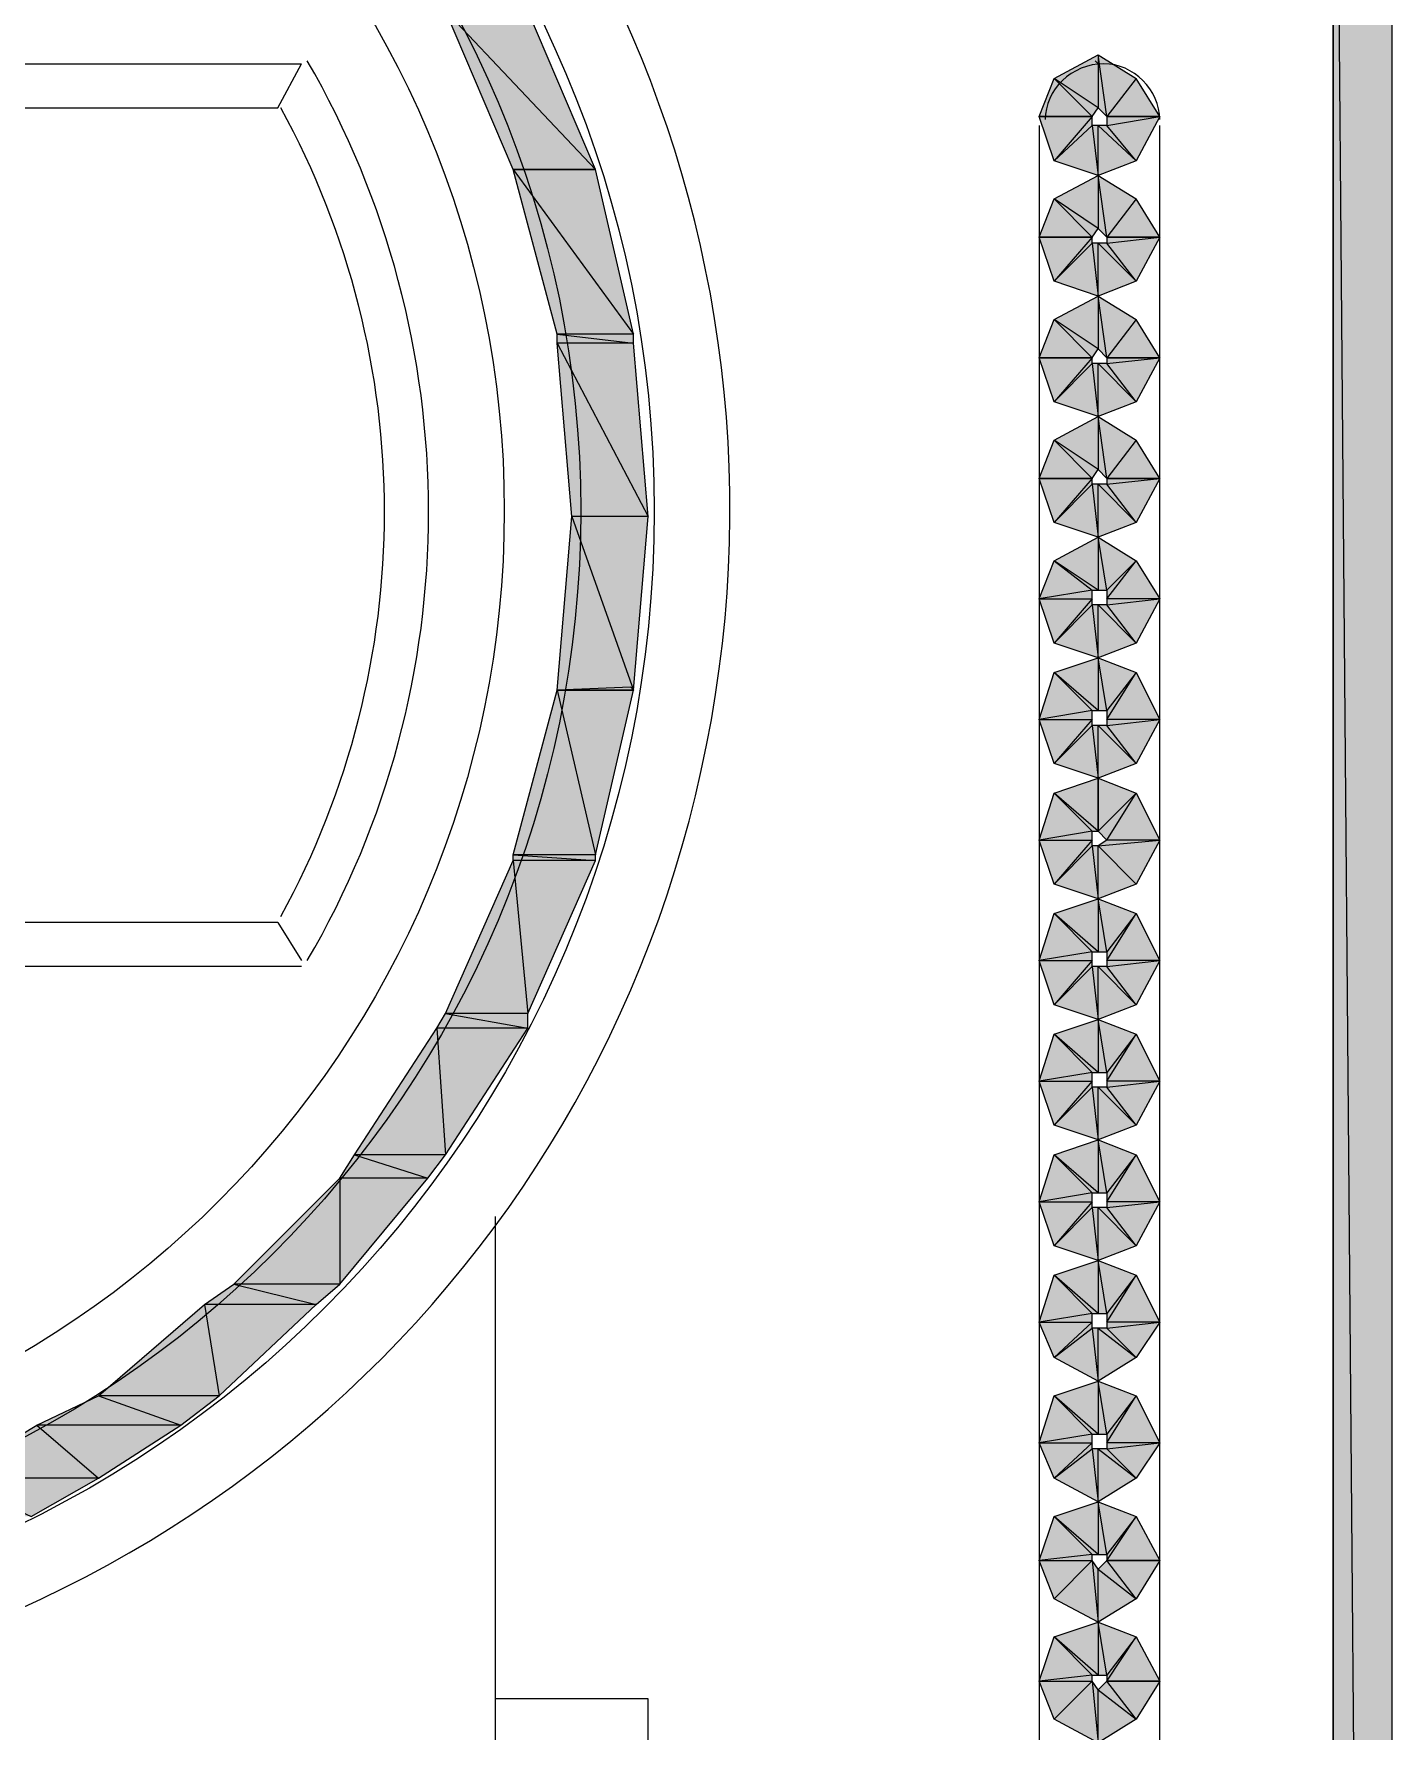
# Model space of a CAD drawing. Header units: millimetres. Extents: x 50 to 186, y -32 to 33.
# Drawn here: x 113.566 to 114.212, y -10.831 to -10.025 of the extents above; entities that cross this region are included whole.
import ezdxf

# ---------------------------------------------------------------- set-up
doc = ezdxf.new("R2010")
doc.units = ezdxf.units.MM
doc.layers.add('Prumada Eletrica', color=40, linetype='Continuous', lineweight=30)

msp = doc.modelspace()

# ---------------------------------------------------------------- hatches: boundary and pattern name
at = {"layer": 'Prumada Eletrica', "true_color": 0x000007}
h = msp.add_hatch(color=7, dxfattribs=at)
h.paths.add_polyline_path([(114.21171, -9.68853), (114.18378, -9.68853), (114.21171, -13.03237)])
h.paths.add_polyline_path([(114.18378, -9.68853), (114.21171, -13.03237), (114.18378, -13.03237)])
h = msp.add_hatch(color=7, dxfattribs=at)
h.paths.add_polyline_path([(113.80107, -10.01398), (113.76196, -10.01398), (113.83319, -10.0894)])
h.paths.add_polyline_path([(113.76196, -10.01398), (113.83319, -10.0894), (113.79408, -10.0894)])
h = msp.add_hatch(color=7, dxfattribs=at)
h.paths.add_polyline_path([(114.10137, -10.06426), (114.0902, -10.0461), (114.07623, -10.06426)])
h.paths.add_polyline_path([(114.0902, -10.0461), (114.07623, -10.06426), (114.07204, -10.03493)])
h.paths.add_polyline_path([(114.07623, -10.06426), (114.07204, -10.03493), (114.07204, -10.06007)])
h.paths.add_polyline_path([(114.07204, -10.03493), (114.07204, -10.06007), (114.05109, -10.0461)])
h.paths.add_polyline_path([(114.07204, -10.06007), (114.05109, -10.0461), (114.06925, -10.06426)])
h.paths.add_polyline_path([(114.05109, -10.0461), (114.06925, -10.06426), (114.0441, -10.06426)])
h = msp.add_hatch(color=7, dxfattribs=at)
h.paths.add_polyline_path([(114.0441, -10.06426), (114.06925, -10.06426), (114.05109, -10.08521)])
h.paths.add_polyline_path([(114.06925, -10.06426), (114.05109, -10.08521), (114.06925, -10.06845)])
h.paths.add_polyline_path([(114.05109, -10.08521), (114.06925, -10.06845), (114.07204, -10.0922)])
h.paths.add_polyline_path([(114.06925, -10.06845), (114.07204, -10.0922), (114.07204, -10.06845)])
h.paths.add_polyline_path([(114.07204, -10.0922), (114.07204, -10.06845), (114.0902, -10.08521)])
h.paths.add_polyline_path([(114.07204, -10.06845), (114.0902, -10.08521), (114.07623, -10.06845)])
h.paths.add_polyline_path([(114.0902, -10.08521), (114.07623, -10.06845), (114.10137, -10.06426)])
h.paths.add_polyline_path([(114.07623, -10.06845), (114.10137, -10.06426), (114.07623, -10.06426)])
h = msp.add_hatch(color=7, dxfattribs=at)
h.paths.add_polyline_path([(113.83319, -10.0894), (113.79408, -10.0894), (113.85135, -10.16762)])
h.paths.add_polyline_path([(113.79408, -10.0894), (113.85135, -10.16762), (113.81504, -10.16762)])
h = msp.add_hatch(color=7, dxfattribs=at)
h.paths.add_polyline_path([(114.10137, -10.12153), (114.0902, -10.10337), (114.07623, -10.12153)])
h.paths.add_polyline_path([(114.0902, -10.10337), (114.07623, -10.12153), (114.07204, -10.0922)])
h.paths.add_polyline_path([(114.07623, -10.12153), (114.07204, -10.0922), (114.07204, -10.11734)])
h.paths.add_polyline_path([(114.07204, -10.0922), (114.07204, -10.11734), (114.05109, -10.10337)])
h.paths.add_polyline_path([(114.07204, -10.11734), (114.05109, -10.10337), (114.06925, -10.12153)])
h.paths.add_polyline_path([(114.05109, -10.10337), (114.06925, -10.12153), (114.0441, -10.12153)])
h = msp.add_hatch(color=7, dxfattribs=at)
h.paths.add_polyline_path([(114.0441, -10.12153), (114.06925, -10.12153), (114.05109, -10.14248)])
h.paths.add_polyline_path([(114.06925, -10.12153), (114.05109, -10.14248), (114.06925, -10.12432)])
h.paths.add_polyline_path([(114.05109, -10.14248), (114.06925, -10.12432), (114.07204, -10.14946)])
h.paths.add_polyline_path([(114.06925, -10.12432), (114.07204, -10.14946), (114.07204, -10.12432)])
h.paths.add_polyline_path([(114.07204, -10.14946), (114.07204, -10.12432), (114.0902, -10.14248)])
h.paths.add_polyline_path([(114.07204, -10.12432), (114.0902, -10.14248), (114.07623, -10.12432)])
h.paths.add_polyline_path([(114.0902, -10.14248), (114.07623, -10.12432), (114.10137, -10.12153)])
h.paths.add_polyline_path([(114.07623, -10.12432), (114.10137, -10.12153), (114.07623, -10.12153)])
h = msp.add_hatch(color=7, dxfattribs=at)
h.paths.add_polyline_path([(114.10137, -10.1788), (114.0902, -10.16064), (114.07623, -10.1788)])
h.paths.add_polyline_path([(114.0902, -10.16064), (114.07623, -10.1788), (114.07204, -10.14946)])
h.paths.add_polyline_path([(114.07623, -10.1788), (114.07204, -10.14946), (114.07204, -10.17461)])
h.paths.add_polyline_path([(114.07204, -10.14946), (114.07204, -10.17461), (114.05109, -10.16064)])
h.paths.add_polyline_path([(114.07204, -10.17461), (114.05109, -10.16064), (114.06925, -10.1788)])
h.paths.add_polyline_path([(114.05109, -10.16064), (114.06925, -10.1788), (114.0441, -10.1788)])
h = msp.add_hatch(color=7, dxfattribs=at)
h.paths.add_polyline_path([(113.85135, -10.16762), (113.81504, -10.16762), (113.85135, -10.17181)])
h.paths.add_polyline_path([(113.81504, -10.16762), (113.85135, -10.17181), (113.81504, -10.17181)])
h = msp.add_hatch(color=7, dxfattribs=at)
h.paths.add_polyline_path([(113.85135, -10.17181), (113.81504, -10.17181), (113.85833, -10.25422)])
h.paths.add_polyline_path([(113.81504, -10.17181), (113.85833, -10.25422), (113.82202, -10.25422)])
h = msp.add_hatch(color=7, dxfattribs=at)
h.paths.add_polyline_path([(114.0441, -10.1788), (114.06925, -10.1788), (114.05109, -10.19975)])
h.paths.add_polyline_path([(114.06925, -10.1788), (114.05109, -10.19975), (114.06925, -10.18159)])
h.paths.add_polyline_path([(114.05109, -10.19975), (114.06925, -10.18159), (114.07204, -10.20673)])
h.paths.add_polyline_path([(114.06925, -10.18159), (114.07204, -10.20673), (114.07204, -10.18159)])
h.paths.add_polyline_path([(114.07204, -10.20673), (114.07204, -10.18159), (114.0902, -10.19975)])
h.paths.add_polyline_path([(114.07204, -10.18159), (114.0902, -10.19975), (114.07623, -10.18159)])
h.paths.add_polyline_path([(114.0902, -10.19975), (114.07623, -10.18159), (114.10137, -10.1788)])
h.paths.add_polyline_path([(114.07623, -10.18159), (114.10137, -10.1788), (114.07623, -10.1788)])
h = msp.add_hatch(color=7, dxfattribs=at)
h.paths.add_polyline_path([(114.10137, -10.23606), (114.0902, -10.2179), (114.07623, -10.23606)])
h.paths.add_polyline_path([(114.0902, -10.2179), (114.07623, -10.23606), (114.07204, -10.20673)])
h.paths.add_polyline_path([(114.07623, -10.23606), (114.07204, -10.20673), (114.07204, -10.23187)])
h.paths.add_polyline_path([(114.07204, -10.20673), (114.07204, -10.23187), (114.05109, -10.2179)])
h.paths.add_polyline_path([(114.07204, -10.23187), (114.05109, -10.2179), (114.06925, -10.23606)])
h.paths.add_polyline_path([(114.05109, -10.2179), (114.06925, -10.23606), (114.0441, -10.23606)])
h = msp.add_hatch(color=7, dxfattribs=at)
h.paths.add_polyline_path([(114.0441, -10.23606), (114.06925, -10.23606), (114.05109, -10.25701)])
h.paths.add_polyline_path([(114.06925, -10.23606), (114.05109, -10.25701), (114.06925, -10.23886)])
h.paths.add_polyline_path([(114.05109, -10.25701), (114.06925, -10.23886), (114.07204, -10.264)])
h.paths.add_polyline_path([(114.06925, -10.23886), (114.07204, -10.264), (114.07204, -10.23886)])
h.paths.add_polyline_path([(114.07204, -10.264), (114.07204, -10.23886), (114.0902, -10.25701)])
h.paths.add_polyline_path([(114.07204, -10.23886), (114.0902, -10.25701), (114.07623, -10.23886)])
h.paths.add_polyline_path([(114.0902, -10.25701), (114.07623, -10.23886), (114.10137, -10.23606)])
h.paths.add_polyline_path([(114.07623, -10.23886), (114.10137, -10.23606), (114.07623, -10.23606)])
h = msp.add_hatch(color=7, dxfattribs=at)
h.paths.add_polyline_path([(113.85833, -10.25422), (113.82202, -10.25422), (113.85135, -10.33663)])
h.paths.add_polyline_path([(113.82202, -10.25422), (113.85135, -10.33663), (113.81504, -10.33663)])
h = msp.add_hatch(color=7, dxfattribs=at)
h.paths.add_polyline_path([(114.0902, -10.31428), (114.07623, -10.29612), (114.10137, -10.29333)])
h.paths.add_polyline_path([(114.07623, -10.29612), (114.10137, -10.29333), (114.07623, -10.29333)])
h.paths.add_polyline_path([(114.10137, -10.29333), (114.07623, -10.29333), (114.0902, -10.27517)])
h.paths.add_polyline_path([(114.07623, -10.29333), (114.0902, -10.27517), (114.07623, -10.28914)])
h.paths.add_polyline_path([(114.0902, -10.27517), (114.07623, -10.28914), (114.07204, -10.264)])
h.paths.add_polyline_path([(114.07623, -10.28914), (114.07204, -10.264), (114.07204, -10.28914)])
h.paths.add_polyline_path([(114.07204, -10.264), (114.07204, -10.28914), (114.05109, -10.27517)])
h.paths.add_polyline_path([(114.07204, -10.28914), (114.05109, -10.27517), (114.06925, -10.28914)])
h.paths.add_polyline_path([(114.05109, -10.27517), (114.06925, -10.28914), (114.0441, -10.29333)])
h.paths.add_polyline_path([(114.06925, -10.28914), (114.0441, -10.29333), (114.06925, -10.29333)])
h.paths.add_polyline_path([(114.0441, -10.29333), (114.06925, -10.29333), (114.05109, -10.31428)])
h.paths.add_polyline_path([(114.06925, -10.29333), (114.05109, -10.31428), (114.06925, -10.29612)])
h.paths.add_polyline_path([(114.05109, -10.31428), (114.06925, -10.29612), (114.07204, -10.32126)])
h.paths.add_polyline_path([(114.06925, -10.29612), (114.07204, -10.32126), (114.07204, -10.29612)])
h.paths.add_polyline_path([(114.07204, -10.32126), (114.07204, -10.29612), (114.0902, -10.31428)])
h.paths.add_polyline_path([(114.07204, -10.29612), (114.0902, -10.31428), (114.07623, -10.29612)])
h = msp.add_hatch(color=7, dxfattribs=at)
h.paths.add_polyline_path([(114.0902, -10.37155), (114.07623, -10.35339), (114.10137, -10.3506)])
h.paths.add_polyline_path([(114.07623, -10.35339), (114.10137, -10.3506), (114.07623, -10.3506)])
h.paths.add_polyline_path([(114.10137, -10.3506), (114.07623, -10.3506), (114.0902, -10.32825)])
h.paths.add_polyline_path([(114.07623, -10.3506), (114.0902, -10.32825), (114.07623, -10.34641)])
h.paths.add_polyline_path([(114.0902, -10.32825), (114.07623, -10.34641), (114.07204, -10.32126)])
h.paths.add_polyline_path([(114.07623, -10.34641), (114.07204, -10.32126), (114.07204, -10.34641)])
h.paths.add_polyline_path([(114.07204, -10.32126), (114.07204, -10.34641), (114.05109, -10.32825)])
h.paths.add_polyline_path([(114.07204, -10.34641), (114.05109, -10.32825), (114.06925, -10.34641)])
h.paths.add_polyline_path([(114.05109, -10.32825), (114.06925, -10.34641), (114.0441, -10.3506)])
h.paths.add_polyline_path([(114.06925, -10.34641), (114.0441, -10.3506), (114.06925, -10.3506)])
h.paths.add_polyline_path([(114.0441, -10.3506), (114.06925, -10.3506), (114.05109, -10.37155)])
h.paths.add_polyline_path([(114.06925, -10.3506), (114.05109, -10.37155), (114.06925, -10.35339)])
h.paths.add_polyline_path([(114.05109, -10.37155), (114.06925, -10.35339), (114.07204, -10.37853)])
h.paths.add_polyline_path([(114.06925, -10.35339), (114.07204, -10.37853), (114.07204, -10.35339)])
h.paths.add_polyline_path([(114.07204, -10.37853), (114.07204, -10.35339), (114.0902, -10.37155)])
h.paths.add_polyline_path([(114.07204, -10.35339), (114.0902, -10.37155), (114.07623, -10.35339)])
h = msp.add_hatch(color=7, dxfattribs=at)
h.paths.add_polyline_path([(113.85135, -10.33663), (113.81504, -10.33663), (113.83319, -10.41485)])
h.paths.add_polyline_path([(113.81504, -10.33663), (113.83319, -10.41485), (113.79408, -10.41485)])
h = msp.add_hatch(color=7, dxfattribs=at)
h.paths.add_polyline_path([(113.81504, -10.33663), (113.85135, -10.33663), (113.84995, -10.33523)])
h.paths.add_polyline_path([(113.85135, -10.33663), (113.84995, -10.33523), (113.81504, -10.33663)])
h = msp.add_hatch(color=7, dxfattribs=at)
h.paths.add_polyline_path([(114.07204, -10.37853), (114.07204, -10.40367), (114.05109, -10.38552)])
h.paths.add_polyline_path([(114.07204, -10.40367), (114.05109, -10.38552), (114.06925, -10.40367)])
h.paths.add_polyline_path([(114.05109, -10.38552), (114.06925, -10.40367), (114.0441, -10.40786)])
h.paths.add_polyline_path([(114.06925, -10.40367), (114.0441, -10.40786), (114.06925, -10.40786)])
h.paths.add_polyline_path([(114.0441, -10.40786), (114.06925, -10.40786), (114.05109, -10.42882)])
h.paths.add_polyline_path([(114.06925, -10.40786), (114.05109, -10.42882), (114.06925, -10.41066)])
h.paths.add_polyline_path([(114.05109, -10.42882), (114.06925, -10.41066), (114.07204, -10.4358)])
h.paths.add_polyline_path([(114.06925, -10.41066), (114.07204, -10.4358), (114.07204, -10.41066)])
h.paths.add_polyline_path([(114.07204, -10.4358), (114.07204, -10.41066), (114.0902, -10.42882)])
h = msp.add_hatch(color=7, dxfattribs=at)
h.paths.add_polyline_path([(114.10137, -10.40786), (114.07623, -10.40786), (114.0902, -10.38552)])
h.paths.add_polyline_path([(114.07623, -10.40786), (114.0902, -10.38552), (114.07204, -10.40367)])
h.paths.add_polyline_path([(114.0902, -10.38552), (114.07204, -10.40367), (114.07204, -10.37853)])
h = msp.add_hatch(color=7, dxfattribs=at)
h.paths.add_polyline_path([(113.83319, -10.41485), (113.79408, -10.41485), (113.83319, -10.41764)])
h.paths.add_polyline_path([(113.79408, -10.41485), (113.83319, -10.41764), (113.79408, -10.41764)])
h = msp.add_hatch(color=7, dxfattribs=at)
h.paths.add_polyline_path([(114.0902, -10.42882), (114.07204, -10.41066), (114.10137, -10.40786)])
h.paths.add_polyline_path([(114.07204, -10.41066), (114.10137, -10.40786), (114.07623, -10.40786)])
h = msp.add_hatch(color=7, dxfattribs=at)
h.paths.add_polyline_path([(113.83319, -10.41764), (113.79408, -10.41764), (113.80107, -10.49027)])
h.paths.add_polyline_path([(113.79408, -10.41764), (113.80107, -10.49027), (113.76196, -10.49027)])
h = msp.add_hatch(color=7, dxfattribs=at)
h.paths.add_polyline_path([(114.0902, -10.48608), (114.07623, -10.46792), (114.10137, -10.46513)])
h.paths.add_polyline_path([(114.07623, -10.46792), (114.10137, -10.46513), (114.07623, -10.46513)])
h.paths.add_polyline_path([(114.10137, -10.46513), (114.07623, -10.46513), (114.0902, -10.44278)])
h.paths.add_polyline_path([(114.07623, -10.46513), (114.0902, -10.44278), (114.07623, -10.46094)])
h.paths.add_polyline_path([(114.0902, -10.44278), (114.07623, -10.46094), (114.07204, -10.4358)])
h.paths.add_polyline_path([(114.07623, -10.46094), (114.07204, -10.4358), (114.07204, -10.46094)])
h.paths.add_polyline_path([(114.07204, -10.4358), (114.07204, -10.46094), (114.05109, -10.44278)])
h.paths.add_polyline_path([(114.07204, -10.46094), (114.05109, -10.44278), (114.06925, -10.46094)])
h.paths.add_polyline_path([(114.05109, -10.44278), (114.06925, -10.46094), (114.0441, -10.46513)])
h.paths.add_polyline_path([(114.06925, -10.46094), (114.0441, -10.46513), (114.06925, -10.46513)])
h.paths.add_polyline_path([(114.0441, -10.46513), (114.06925, -10.46513), (114.05109, -10.48608)])
h.paths.add_polyline_path([(114.06925, -10.46513), (114.05109, -10.48608), (114.06925, -10.46792)])
h.paths.add_polyline_path([(114.05109, -10.48608), (114.06925, -10.46792), (114.07204, -10.49307)])
h.paths.add_polyline_path([(114.06925, -10.46792), (114.07204, -10.49307), (114.07204, -10.46792)])
h.paths.add_polyline_path([(114.07204, -10.49307), (114.07204, -10.46792), (114.0902, -10.48608)])
h.paths.add_polyline_path([(114.07204, -10.46792), (114.0902, -10.48608), (114.07623, -10.46792)])
h = msp.add_hatch(color=7, dxfattribs=at)
h.paths.add_polyline_path([(113.80107, -10.49027), (113.76196, -10.49027), (113.80107, -10.49726)])
h.paths.add_polyline_path([(113.76196, -10.49027), (113.80107, -10.49726), (113.75777, -10.49726)])
h = msp.add_hatch(color=7, dxfattribs=at)
h.paths.add_polyline_path([(114.0902, -10.54335), (114.07623, -10.52519), (114.10137, -10.5224)])
h.paths.add_polyline_path([(114.07623, -10.52519), (114.10137, -10.5224), (114.07623, -10.5224)])
h.paths.add_polyline_path([(114.10137, -10.5224), (114.07623, -10.5224), (114.0902, -10.50005)])
h.paths.add_polyline_path([(114.07623, -10.5224), (114.0902, -10.50005), (114.07623, -10.51821)])
h.paths.add_polyline_path([(114.0902, -10.50005), (114.07623, -10.51821), (114.07204, -10.49307)])
h.paths.add_polyline_path([(114.07623, -10.51821), (114.07204, -10.49307), (114.07204, -10.51821)])
h.paths.add_polyline_path([(114.07204, -10.49307), (114.07204, -10.51821), (114.05109, -10.50005)])
h.paths.add_polyline_path([(114.07204, -10.51821), (114.05109, -10.50005), (114.06925, -10.51821)])
h.paths.add_polyline_path([(114.05109, -10.50005), (114.06925, -10.51821), (114.0441, -10.5224)])
h.paths.add_polyline_path([(114.06925, -10.51821), (114.0441, -10.5224), (114.06925, -10.5224)])
h.paths.add_polyline_path([(114.0441, -10.5224), (114.06925, -10.5224), (114.05109, -10.54335)])
h.paths.add_polyline_path([(114.06925, -10.5224), (114.05109, -10.54335), (114.06925, -10.52519)])
h.paths.add_polyline_path([(114.05109, -10.54335), (114.06925, -10.52519), (114.07204, -10.55033)])
h.paths.add_polyline_path([(114.06925, -10.52519), (114.07204, -10.55033), (114.07204, -10.52519)])
h.paths.add_polyline_path([(114.07204, -10.55033), (114.07204, -10.52519), (114.0902, -10.54335)])
h.paths.add_polyline_path([(114.07204, -10.52519), (114.0902, -10.54335), (114.07623, -10.52519)])
h = msp.add_hatch(color=7, dxfattribs=at)
h.paths.add_polyline_path([(113.80107, -10.49726), (113.75777, -10.49726), (113.76196, -10.55732)])
h.paths.add_polyline_path([(113.75777, -10.49726), (113.76196, -10.55732), (113.71866, -10.55732)])
h = msp.add_hatch(color=7, dxfattribs=at)
h.paths.add_polyline_path([(114.0902, -10.60062), (114.07623, -10.58246), (114.10137, -10.57967)])
h.paths.add_polyline_path([(114.07623, -10.58246), (114.10137, -10.57967), (114.07623, -10.57967)])
h.paths.add_polyline_path([(114.10137, -10.57967), (114.07623, -10.57967), (114.0902, -10.55732)])
h.paths.add_polyline_path([(114.07623, -10.57967), (114.0902, -10.55732), (114.07623, -10.57547)])
h.paths.add_polyline_path([(114.0902, -10.55732), (114.07623, -10.57547), (114.07204, -10.55033)])
h.paths.add_polyline_path([(114.07623, -10.57547), (114.07204, -10.55033), (114.07204, -10.57547)])
h.paths.add_polyline_path([(114.07204, -10.55033), (114.07204, -10.57547), (114.05109, -10.55732)])
h.paths.add_polyline_path([(114.07204, -10.57547), (114.05109, -10.55732), (114.06925, -10.57547)])
h.paths.add_polyline_path([(114.05109, -10.55732), (114.06925, -10.57547), (114.0441, -10.57967)])
h.paths.add_polyline_path([(114.06925, -10.57547), (114.0441, -10.57967), (114.06925, -10.57967)])
h.paths.add_polyline_path([(114.0441, -10.57967), (114.06925, -10.57967), (114.05109, -10.60062)])
h.paths.add_polyline_path([(114.06925, -10.57967), (114.05109, -10.60062), (114.06925, -10.58246)])
h.paths.add_polyline_path([(114.05109, -10.60062), (114.06925, -10.58246), (114.07204, -10.6076)])
h.paths.add_polyline_path([(114.06925, -10.58246), (114.07204, -10.6076), (114.07204, -10.58246)])
h.paths.add_polyline_path([(114.07204, -10.6076), (114.07204, -10.58246), (114.0902, -10.60062)])
h.paths.add_polyline_path([(114.07204, -10.58246), (114.0902, -10.60062), (114.07623, -10.58246)])
h = msp.add_hatch(color=7, dxfattribs=at)
h.paths.add_polyline_path([(113.76196, -10.55732), (113.71866, -10.55732), (113.75358, -10.56849)])
h.paths.add_polyline_path([(113.71866, -10.55732), (113.75358, -10.56849), (113.71168, -10.56849)])
h = msp.add_hatch(color=7, dxfattribs=at)
h.paths.add_polyline_path([(113.75358, -10.56849), (113.71168, -10.56849), (113.71168, -10.61877)])
h.paths.add_polyline_path([(113.71168, -10.56849), (113.71168, -10.61877), (113.66139, -10.61877)])
h = msp.add_hatch(color=7, dxfattribs=at)
h.paths.add_polyline_path([(114.0902, -10.65369), (114.07623, -10.63973), (114.10137, -10.63693)])
h.paths.add_polyline_path([(114.07623, -10.63973), (114.10137, -10.63693), (114.07623, -10.63693)])
h.paths.add_polyline_path([(114.10137, -10.63693), (114.07623, -10.63693), (114.0902, -10.61458)])
h.paths.add_polyline_path([(114.07623, -10.63693), (114.0902, -10.61458), (114.07623, -10.63274)])
h.paths.add_polyline_path([(114.0902, -10.61458), (114.07623, -10.63274), (114.07204, -10.6076)])
h.paths.add_polyline_path([(114.07623, -10.63274), (114.07204, -10.6076), (114.07204, -10.63274)])
h.paths.add_polyline_path([(114.07204, -10.6076), (114.07204, -10.63274), (114.05109, -10.61458)])
h.paths.add_polyline_path([(114.07204, -10.63274), (114.05109, -10.61458), (114.06925, -10.63274)])
h.paths.add_polyline_path([(114.05109, -10.61458), (114.06925, -10.63274), (114.0441, -10.63693)])
h.paths.add_polyline_path([(114.06925, -10.63274), (114.0441, -10.63693), (114.06925, -10.63693)])
h.paths.add_polyline_path([(114.0441, -10.63693), (114.06925, -10.63693), (114.05109, -10.65369)])
h.paths.add_polyline_path([(114.06925, -10.63693), (114.05109, -10.65369), (114.06925, -10.63973)])
h.paths.add_polyline_path([(114.05109, -10.65369), (114.06925, -10.63973), (114.07204, -10.66487)])
h.paths.add_polyline_path([(114.06925, -10.63973), (114.07204, -10.66487), (114.07204, -10.63973)])
h.paths.add_polyline_path([(114.07204, -10.66487), (114.07204, -10.63973), (114.0902, -10.65369)])
h.paths.add_polyline_path([(114.07204, -10.63973), (114.0902, -10.65369), (114.07623, -10.63973)])
h = msp.add_hatch(color=7, dxfattribs=at)
h.paths.add_polyline_path([(113.71168, -10.61877), (113.66139, -10.61877), (113.7005, -10.62855)])
h.paths.add_polyline_path([(113.66139, -10.61877), (113.7005, -10.62855), (113.64742, -10.62855)])
h = msp.add_hatch(color=7, dxfattribs=at)
h.paths.add_polyline_path([(113.7005, -10.62855), (113.64742, -10.62855), (113.65441, -10.67185)])
h.paths.add_polyline_path([(113.64742, -10.62855), (113.65441, -10.67185), (113.59714, -10.67185)])
h = msp.add_hatch(color=7, dxfattribs=at)
h.paths.add_polyline_path([(113.65441, -10.67185), (113.59714, -10.67185), (113.63625, -10.68582)])
h.paths.add_polyline_path([(113.59714, -10.67185), (113.63625, -10.68582), (113.56781, -10.68582)])
h = msp.add_hatch(color=7, dxfattribs=at)
h.paths.add_polyline_path([(114.0902, -10.71096), (114.07623, -10.69699), (114.10137, -10.6942)])
h.paths.add_polyline_path([(114.07623, -10.69699), (114.10137, -10.6942), (114.07623, -10.6942)])
h.paths.add_polyline_path([(114.10137, -10.6942), (114.07623, -10.6942), (114.0902, -10.67185)])
h.paths.add_polyline_path([(114.07623, -10.6942), (114.0902, -10.67185), (114.07623, -10.69001)])
h.paths.add_polyline_path([(114.0902, -10.67185), (114.07623, -10.69001), (114.07204, -10.66487)])
h.paths.add_polyline_path([(114.07623, -10.69001), (114.07204, -10.66487), (114.07204, -10.69001)])
h.paths.add_polyline_path([(114.07204, -10.66487), (114.07204, -10.69001), (114.05109, -10.67185)])
h.paths.add_polyline_path([(114.07204, -10.69001), (114.05109, -10.67185), (114.06925, -10.69001)])
h.paths.add_polyline_path([(114.05109, -10.67185), (114.06925, -10.69001), (114.0441, -10.6942)])
h.paths.add_polyline_path([(114.06925, -10.69001), (114.0441, -10.6942), (114.06925, -10.6942)])
h.paths.add_polyline_path([(114.0441, -10.6942), (114.06925, -10.6942), (114.05109, -10.71096)])
h.paths.add_polyline_path([(114.06925, -10.6942), (114.05109, -10.71096), (114.06925, -10.69699)])
h.paths.add_polyline_path([(114.05109, -10.71096), (114.06925, -10.69699), (114.07204, -10.72213)])
h.paths.add_polyline_path([(114.06925, -10.69699), (114.07204, -10.72213), (114.07204, -10.69699)])
h.paths.add_polyline_path([(114.07204, -10.72213), (114.07204, -10.69699), (114.0902, -10.71096)])
h.paths.add_polyline_path([(114.07204, -10.69699), (114.0902, -10.71096), (114.07623, -10.69699)])
h = msp.add_hatch(color=7, dxfattribs=at)
h.paths.add_polyline_path([(113.63625, -10.68582), (113.56781, -10.68582), (113.59714, -10.71096)])
h.paths.add_polyline_path([(113.56781, -10.68582), (113.59714, -10.71096), (113.52591, -10.71096)])
h = msp.add_hatch(color=7, dxfattribs=at)
h.paths.add_polyline_path([(113.59714, -10.71096), (113.52591, -10.71096), (113.56502, -10.72912)])
h.paths.add_polyline_path([(113.52591, -10.71096), (113.56502, -10.72912), (113.46864, -10.72912)])
h = msp.add_hatch(color=7, dxfattribs=at)
h.paths.add_polyline_path([(114.10137, -10.75007), (114.07623, -10.75007), (114.0902, -10.72912)])
h.paths.add_polyline_path([(114.07623, -10.75007), (114.0902, -10.72912), (114.07623, -10.74728)])
h.paths.add_polyline_path([(114.0902, -10.72912), (114.07623, -10.74728), (114.07204, -10.72213)])
h.paths.add_polyline_path([(114.07623, -10.74728), (114.07204, -10.72213), (114.07204, -10.74728)])
h.paths.add_polyline_path([(114.07204, -10.72213), (114.07204, -10.74728), (114.05109, -10.72912)])
h.paths.add_polyline_path([(114.07204, -10.74728), (114.05109, -10.72912), (114.06925, -10.74728)])
h.paths.add_polyline_path([(114.05109, -10.72912), (114.06925, -10.74728), (114.0441, -10.75007)])
h.paths.add_polyline_path([(114.06925, -10.74728), (114.0441, -10.75007), (114.06925, -10.75007)])
h.paths.add_polyline_path([(114.0441, -10.75007), (114.06925, -10.75007), (114.05109, -10.76823)])
h = msp.add_hatch(color=7, dxfattribs=at)
h.paths.add_polyline_path([(114.05109, -10.76823), (114.06925, -10.75007), (114.07204, -10.7794)])
h.paths.add_polyline_path([(114.06925, -10.75007), (114.07204, -10.7794), (114.07204, -10.75426)])
h.paths.add_polyline_path([(114.07204, -10.7794), (114.07204, -10.75426), (114.0902, -10.76823)])
h.paths.add_polyline_path([(114.07204, -10.75426), (114.0902, -10.76823), (114.07623, -10.75007)])
h.paths.add_polyline_path([(114.0902, -10.76823), (114.07623, -10.75007), (114.10137, -10.75007)])
h = msp.add_hatch(color=7, dxfattribs=at)
h.paths.add_polyline_path([(114.10137, -10.80734), (114.07623, -10.80734), (114.0902, -10.78639)])
h.paths.add_polyline_path([(114.07623, -10.80734), (114.0902, -10.78639), (114.07623, -10.80454)])
h.paths.add_polyline_path([(114.0902, -10.78639), (114.07623, -10.80454), (114.07204, -10.7794)])
h.paths.add_polyline_path([(114.07623, -10.80454), (114.07204, -10.7794), (114.07204, -10.80454)])
h.paths.add_polyline_path([(114.07204, -10.7794), (114.07204, -10.80454), (114.05109, -10.78639)])
h.paths.add_polyline_path([(114.07204, -10.80454), (114.05109, -10.78639), (114.06925, -10.80454)])
h.paths.add_polyline_path([(114.05109, -10.78639), (114.06925, -10.80454), (114.0441, -10.80734)])
h.paths.add_polyline_path([(114.06925, -10.80454), (114.0441, -10.80734), (114.06925, -10.80734)])
h.paths.add_polyline_path([(114.0441, -10.80734), (114.06925, -10.80734), (114.05109, -10.82549)])
h = msp.add_hatch(color=7, dxfattribs=at)
h.paths.add_polyline_path([(114.05109, -10.82549), (114.06925, -10.80734), (114.07204, -10.83667)])
h.paths.add_polyline_path([(114.06925, -10.80734), (114.07204, -10.83667), (114.07204, -10.81153)])
h.paths.add_polyline_path([(114.07204, -10.83667), (114.07204, -10.81153), (114.0902, -10.82549)])
h.paths.add_polyline_path([(114.07204, -10.81153), (114.0902, -10.82549), (114.07623, -10.80734)])
h.paths.add_polyline_path([(114.0902, -10.82549), (114.07623, -10.80734), (114.10137, -10.80734)])

# ---------------------------------------------------------------- linework, layer by layer
at = {"layer": 'Prumada Eletrica', "color": 7, "linetype": 'Continuous', "lineweight": 20, "true_color": 0x000007}
for points in [[(112.46297, -9.46645), (114.18378, -9.46645), (114.18378, -13.03237), (112.45599, -13.03237), (112.45459, -13.03098), (112.39174, -13.03237)], [(114.18378, -13.03237), (114.21171, -13.03237), (114.21171, -9.68853)], [(112.95324, -10.03912), (113.69352, -10.03912), (113.69352, -10.03912)], [(113.68234, -10.06007), (113.69352, -10.03912), (113.69352, -10.03912)], [(114.07204, -10.03912), (114.07064, -10.03772), (114.07064, -10.03772)], [(112.96441, -10.06007), (113.68234, -10.06007), (113.68234, -10.06007)], [(114.0441, -10.06845), (114.0441, -10.97634), (114.0441, -10.97634)], [(114.10137, -10.97634), (114.10137, -10.06845), (114.10137, -10.06845)], [(113.68234, -10.44697), (112.96441, -10.44697), (112.96441, -10.44697)], [(113.68234, -10.44697), (113.69352, -10.46513), (113.69352, -10.46513)], [(113.69352, -10.46792), (112.95324, -10.46792), (112.95324, -10.46792)], [(113.7857, -10.92885), (113.7857, -10.58665), (113.7857, -10.58665)], [(113.85833, -10.92885), (113.85833, -10.81572), (113.7857, -10.81572)]]:
    msp.add_lwpolyline(points, dxfattribs=at)
at = {"layer": 'Prumada Eletrica', "color": 7, "linetype": 'Continuous', "lineweight": -2, "true_color": 0x000007}
for points in [[(114.21171, -9.68853), (114.18378, -9.68853), (114.21171, -13.03237)], [(114.18378, -9.68853), (114.21171, -13.03237), (114.18378, -13.03237)], [(113.80107, -10.01398), (113.76196, -10.01398), (113.83319, -10.0894)], [(113.76196, -10.01398), (113.83319, -10.0894), (113.79408, -10.0894)], [(114.07204, -10.03493), (114.07204, -10.06007), (114.05109, -10.0461)], [(114.0902, -10.0461), (114.07623, -10.06426), (114.07204, -10.03493)], [(114.07623, -10.06426), (114.07204, -10.03493), (114.07204, -10.06007)], [(114.05109, -10.0461), (114.06925, -10.06426), (114.0441, -10.06426)], [(114.07204, -10.06007), (114.05109, -10.0461), (114.06925, -10.06426)], [(114.10137, -10.06426), (114.0902, -10.0461), (114.07623, -10.06426)], [(114.0441, -10.06426), (114.06925, -10.06426), (114.05109, -10.08521)], [(114.06925, -10.06426), (114.05109, -10.08521), (114.06925, -10.06845)], [(114.0902, -10.08521), (114.07623, -10.06845), (114.10137, -10.06426)], [(114.07623, -10.06845), (114.10137, -10.06426), (114.07623, -10.06426)], [(114.05109, -10.08521), (114.06925, -10.06845), (114.07204, -10.0922)], [(114.06925, -10.06845), (114.07204, -10.0922), (114.07204, -10.06845)], [(114.07204, -10.0922), (114.07204, -10.06845), (114.0902, -10.08521)], [(114.07204, -10.06845), (114.0902, -10.08521), (114.07623, -10.06845)], [(113.79408, -10.0894), (113.83319, -10.0894), (113.83319, -10.0894)], [(113.83319, -10.0894), (113.83319, -10.0894), (113.79408, -10.0894)], [(113.83319, -10.0894), (113.79408, -10.0894), (113.85135, -10.16762)], [(113.79408, -10.0894), (113.85135, -10.16762), (113.81504, -10.16762)], [(114.07204, -10.0922), (114.07204, -10.11734), (114.05109, -10.10337)], [(114.0902, -10.10337), (114.07623, -10.12153), (114.07204, -10.0922)], [(114.07623, -10.12153), (114.07204, -10.0922), (114.07204, -10.11734)], [(114.05109, -10.10337), (114.06925, -10.12153), (114.0441, -10.12153)], [(114.07204, -10.11734), (114.05109, -10.10337), (114.06925, -10.12153)], [(114.10137, -10.12153), (114.0902, -10.10337), (114.07623, -10.12153)], [(114.0441, -10.12153), (114.06925, -10.12153), (114.05109, -10.14248)], [(114.06925, -10.12153), (114.05109, -10.14248), (114.06925, -10.12432)], [(114.05109, -10.14248), (114.06925, -10.12432), (114.07204, -10.14946)], [(114.06925, -10.12432), (114.07204, -10.14946), (114.07204, -10.12432)], [(114.07204, -10.14946), (114.07204, -10.12432), (114.0902, -10.14248)], [(114.07204, -10.12432), (114.0902, -10.14248), (114.07623, -10.12432)], [(114.0902, -10.14248), (114.07623, -10.12432), (114.10137, -10.12153)], [(114.07623, -10.12432), (114.10137, -10.12153), (114.07623, -10.12153)], [(114.07204, -10.14946), (114.07204, -10.17461), (114.05109, -10.16064)], [(114.0902, -10.16064), (114.07623, -10.1788), (114.07204, -10.14946)], [(114.07623, -10.1788), (114.07204, -10.14946), (114.07204, -10.17461)], [(114.05109, -10.16064), (114.06925, -10.1788), (114.0441, -10.1788)], [(114.07204, -10.17461), (114.05109, -10.16064), (114.06925, -10.1788)], [(114.10137, -10.1788), (114.0902, -10.16064), (114.07623, -10.1788)], [(113.85135, -10.16762), (113.81504, -10.16762), (113.85135, -10.17181)], [(113.81504, -10.16762), (113.85135, -10.17181), (113.81504, -10.17181)], [(113.85135, -10.17181), (113.81504, -10.17181), (113.85833, -10.25422)], [(113.81504, -10.17181), (113.85833, -10.25422), (113.82202, -10.25422)], [(114.0441, -10.1788), (114.06925, -10.1788), (114.05109, -10.19975)], [(114.06925, -10.1788), (114.05109, -10.19975), (114.06925, -10.18159)], [(114.0902, -10.19975), (114.07623, -10.18159), (114.10137, -10.1788)], [(114.07623, -10.18159), (114.10137, -10.1788), (114.07623, -10.1788)], [(114.05109, -10.19975), (114.06925, -10.18159), (114.07204, -10.20673)], [(114.06925, -10.18159), (114.07204, -10.20673), (114.07204, -10.18159)], [(114.07204, -10.20673), (114.07204, -10.18159), (114.0902, -10.19975)], [(114.07204, -10.18159), (114.0902, -10.19975), (114.07623, -10.18159)], [(114.07204, -10.20673), (114.07204, -10.23187), (114.05109, -10.2179)], [(114.0902, -10.2179), (114.07623, -10.23606), (114.07204, -10.20673)], [(114.07623, -10.23606), (114.07204, -10.20673), (114.07204, -10.23187)], [(114.05109, -10.2179), (114.06925, -10.23606), (114.0441, -10.23606)], [(114.07204, -10.23187), (114.05109, -10.2179), (114.06925, -10.23606)], [(114.10137, -10.23606), (114.0902, -10.2179), (114.07623, -10.23606)], [(114.0441, -10.23606), (114.06925, -10.23606), (114.05109, -10.25701)], [(114.06925, -10.23606), (114.05109, -10.25701), (114.06925, -10.23886)], [(114.0902, -10.25701), (114.07623, -10.23886), (114.10137, -10.23606)], [(114.07623, -10.23886), (114.10137, -10.23606), (114.07623, -10.23606)], [(114.05109, -10.25701), (114.06925, -10.23886), (114.07204, -10.264)], [(114.06925, -10.23886), (114.07204, -10.264), (114.07204, -10.23886)], [(114.07204, -10.264), (114.07204, -10.23886), (114.0902, -10.25701)], [(114.07204, -10.23886), (114.0902, -10.25701), (114.07623, -10.23886)], [(113.82202, -10.25422), (113.85135, -10.33663), (113.81504, -10.33663)], [(113.85833, -10.25422), (113.82202, -10.25422), (113.85135, -10.33663)], [(114.07204, -10.264), (114.07204, -10.28914), (114.05109, -10.27517)], [(114.0902, -10.27517), (114.07623, -10.28914), (114.07204, -10.264)], [(114.07623, -10.28914), (114.07204, -10.264), (114.07204, -10.28914)], [(114.05109, -10.27517), (114.06925, -10.28914), (114.0441, -10.29333)], [(114.07204, -10.28914), (114.05109, -10.27517), (114.06925, -10.28914)], [(114.10137, -10.29333), (114.07623, -10.29333), (114.0902, -10.27517)], [(114.07623, -10.29333), (114.0902, -10.27517), (114.07623, -10.28914)], [(114.06925, -10.28914), (114.0441, -10.29333), (114.06925, -10.29333)], [(114.0441, -10.29333), (114.06925, -10.29333), (114.05109, -10.31428)], [(114.06925, -10.29333), (114.05109, -10.31428), (114.06925, -10.29612)], [(114.0902, -10.31428), (114.07623, -10.29612), (114.10137, -10.29333)], [(114.07623, -10.29612), (114.10137, -10.29333), (114.07623, -10.29333)], [(114.05109, -10.31428), (114.06925, -10.29612), (114.07204, -10.32126)], [(114.06925, -10.29612), (114.07204, -10.32126), (114.07204, -10.29612)], [(114.07204, -10.32126), (114.07204, -10.29612), (114.0902, -10.31428)], [(114.07204, -10.29612), (114.0902, -10.31428), (114.07623, -10.29612)], [(114.07204, -10.32126), (114.07204, -10.34641), (114.05109, -10.32825)], [(114.0902, -10.32825), (114.07623, -10.34641), (114.07204, -10.32126)], [(114.07623, -10.34641), (114.07204, -10.32126), (114.07204, -10.34641)], [(114.05109, -10.32825), (114.06925, -10.34641), (114.0441, -10.3506)], [(114.07204, -10.34641), (114.05109, -10.32825), (114.06925, -10.34641)], [(114.10137, -10.3506), (114.07623, -10.3506), (114.0902, -10.32825)], [(114.07623, -10.3506), (114.0902, -10.32825), (114.07623, -10.34641)], [(113.81504, -10.33663), (113.83319, -10.41485), (113.79408, -10.41485)], [(113.81504, -10.33663), (113.85135, -10.33663), (113.84995, -10.33523)], [(113.85135, -10.33663), (113.84995, -10.33523), (113.81504, -10.33663)], [(113.85135, -10.33663), (113.81504, -10.33663), (113.83319, -10.41485)], [(114.06925, -10.34641), (114.0441, -10.3506), (114.06925, -10.3506)], [(114.0441, -10.3506), (114.06925, -10.3506), (114.05109, -10.37155)], [(114.06925, -10.3506), (114.05109, -10.37155), (114.06925, -10.35339)], [(114.05109, -10.37155), (114.06925, -10.35339), (114.07204, -10.37853)], [(114.06925, -10.35339), (114.07204, -10.37853), (114.07204, -10.35339)], [(114.07204, -10.37853), (114.07204, -10.35339), (114.0902, -10.37155)], [(114.07204, -10.35339), (114.0902, -10.37155), (114.07623, -10.35339)], [(114.0902, -10.37155), (114.07623, -10.35339), (114.10137, -10.3506)], [(114.07623, -10.35339), (114.10137, -10.3506), (114.07623, -10.3506)], [(114.07204, -10.37853), (114.07204, -10.40367), (114.05109, -10.38552)], [(114.0902, -10.38552), (114.07204, -10.40367), (114.07204, -10.37853)], [(114.05109, -10.38552), (114.06925, -10.40367), (114.0441, -10.40786)], [(114.07204, -10.40367), (114.05109, -10.38552), (114.06925, -10.40367)], [(114.07623, -10.40786), (114.0902, -10.38552), (114.07204, -10.40367)], [(114.10137, -10.40786), (114.07623, -10.40786), (114.0902, -10.38552)], [(114.06925, -10.40367), (114.0441, -10.40786), (114.06925, -10.40786)], [(113.83319, -10.41485), (113.79408, -10.41485), (113.83319, -10.41764)], [(113.79408, -10.41485), (113.83319, -10.41764), (113.79408, -10.41764)], [(114.0441, -10.40786), (114.06925, -10.40786), (114.05109, -10.42882)], [(114.06925, -10.40786), (114.05109, -10.42882), (114.06925, -10.41066)], [(114.05109, -10.42882), (114.06925, -10.41066), (114.07204, -10.4358)], [(114.06925, -10.41066), (114.07204, -10.4358), (114.07204, -10.41066)], [(114.0902, -10.42882), (114.07204, -10.41066), (114.10137, -10.40786)], [(114.07204, -10.41066), (114.10137, -10.40786), (114.07623, -10.40786)], [(114.07204, -10.4358), (114.07204, -10.41066), (114.0902, -10.42882)], [(113.79408, -10.41764), (113.80107, -10.49027), (113.76196, -10.49027)], [(113.83319, -10.41764), (113.79408, -10.41764), (113.80107, -10.49027)], [(114.07204, -10.4358), (114.07204, -10.46094), (114.05109, -10.44278)], [(114.0902, -10.44278), (114.07623, -10.46094), (114.07204, -10.4358)], [(114.07623, -10.46094), (114.07204, -10.4358), (114.07204, -10.46094)], [(114.05109, -10.44278), (114.06925, -10.46094), (114.0441, -10.46513)], [(114.07204, -10.46094), (114.05109, -10.44278), (114.06925, -10.46094)], [(114.10137, -10.46513), (114.07623, -10.46513), (114.0902, -10.44278)], [(114.07623, -10.46513), (114.0902, -10.44278), (114.07623, -10.46094)], [(114.06925, -10.46094), (114.0441, -10.46513), (114.06925, -10.46513)], [(114.0441, -10.46513), (114.06925, -10.46513), (114.05109, -10.48608)], [(114.06925, -10.46513), (114.05109, -10.48608), (114.06925, -10.46792)], [(114.05109, -10.48608), (114.06925, -10.46792), (114.07204, -10.49307)], [(114.06925, -10.46792), (114.07204, -10.49307), (114.07204, -10.46792)], [(114.07204, -10.49307), (114.07204, -10.46792), (114.0902, -10.48608)], [(114.07204, -10.46792), (114.0902, -10.48608), (114.07623, -10.46792)], [(114.0902, -10.48608), (114.07623, -10.46792), (114.10137, -10.46513)], [(114.07623, -10.46792), (114.10137, -10.46513), (114.07623, -10.46513)], [(113.76196, -10.49027), (113.80107, -10.49726), (113.75777, -10.49726)], [(113.80107, -10.49027), (113.76196, -10.49027), (113.80107, -10.49726)], [(114.07204, -10.49307), (114.07204, -10.51821), (114.05109, -10.50005)], [(114.0902, -10.50005), (114.07623, -10.51821), (114.07204, -10.49307)], [(114.07623, -10.51821), (114.07204, -10.49307), (114.07204, -10.51821)], [(113.75777, -10.49726), (113.76196, -10.55732), (113.71866, -10.55732)], [(113.80107, -10.49726), (113.75777, -10.49726), (113.76196, -10.55732)], [(114.05109, -10.50005), (114.06925, -10.51821), (114.0441, -10.5224)], [(114.07204, -10.51821), (114.05109, -10.50005), (114.06925, -10.51821)], [(114.10137, -10.5224), (114.07623, -10.5224), (114.0902, -10.50005)], [(114.07623, -10.5224), (114.0902, -10.50005), (114.07623, -10.51821)], [(114.06925, -10.51821), (114.0441, -10.5224), (114.06925, -10.5224)], [(114.0441, -10.5224), (114.06925, -10.5224), (114.05109, -10.54335)], [(114.06925, -10.5224), (114.05109, -10.54335), (114.06925, -10.52519)], [(114.05109, -10.54335), (114.06925, -10.52519), (114.07204, -10.55033)], [(114.06925, -10.52519), (114.07204, -10.55033), (114.07204, -10.52519)], [(114.07204, -10.55033), (114.07204, -10.52519), (114.0902, -10.54335)], [(114.07204, -10.52519), (114.0902, -10.54335), (114.07623, -10.52519)], [(114.0902, -10.54335), (114.07623, -10.52519), (114.10137, -10.5224)], [(114.07623, -10.52519), (114.10137, -10.5224), (114.07623, -10.5224)], [(114.07204, -10.55033), (114.07204, -10.57547), (114.05109, -10.55732)], [(114.0902, -10.55732), (114.07623, -10.57547), (114.07204, -10.55033)], [(114.07623, -10.57547), (114.07204, -10.55033), (114.07204, -10.57547)], [(113.71866, -10.55732), (113.75358, -10.56849), (113.71168, -10.56849)], [(113.76196, -10.55732), (113.71866, -10.55732), (113.75358, -10.56849)], [(114.05109, -10.55732), (114.06925, -10.57547), (114.0441, -10.57967)], [(114.07204, -10.57547), (114.05109, -10.55732), (114.06925, -10.57547)], [(114.10137, -10.57967), (114.07623, -10.57967), (114.0902, -10.55732)], [(114.07623, -10.57967), (114.0902, -10.55732), (114.07623, -10.57547)], [(113.71168, -10.56849), (113.71168, -10.61877), (113.66139, -10.61877)], [(113.75358, -10.56849), (113.71168, -10.56849), (113.71168, -10.61877)], [(114.06925, -10.57547), (114.0441, -10.57967), (114.06925, -10.57967)], [(114.0441, -10.57967), (114.06925, -10.57967), (114.05109, -10.60062)], [(114.06925, -10.57967), (114.05109, -10.60062), (114.06925, -10.58246)], [(114.05109, -10.60062), (114.06925, -10.58246), (114.07204, -10.6076)], [(114.06925, -10.58246), (114.07204, -10.6076), (114.07204, -10.58246)], [(114.07204, -10.6076), (114.07204, -10.58246), (114.0902, -10.60062)], [(114.07204, -10.58246), (114.0902, -10.60062), (114.07623, -10.58246)], [(114.0902, -10.60062), (114.07623, -10.58246), (114.10137, -10.57967)], [(114.07623, -10.58246), (114.10137, -10.57967), (114.07623, -10.57967)], [(114.07204, -10.6076), (114.07204, -10.63274), (114.05109, -10.61458)], [(114.0902, -10.61458), (114.07623, -10.63274), (114.07204, -10.6076)], [(114.07623, -10.63274), (114.07204, -10.6076), (114.07204, -10.63274)], [(114.05109, -10.61458), (114.06925, -10.63274), (114.0441, -10.63693)], [(114.07204, -10.63274), (114.05109, -10.61458), (114.06925, -10.63274)], [(114.10137, -10.63693), (114.07623, -10.63693), (114.0902, -10.61458)], [(114.07623, -10.63693), (114.0902, -10.61458), (114.07623, -10.63274)], [(113.66139, -10.61877), (113.7005, -10.62855), (113.64742, -10.62855)], [(113.71168, -10.61877), (113.66139, -10.61877), (113.7005, -10.62855)], [(113.64742, -10.62855), (113.65441, -10.67185), (113.59714, -10.67185)], [(113.7005, -10.62855), (113.64742, -10.62855), (113.65441, -10.67185)], [(114.06925, -10.63274), (114.0441, -10.63693), (114.06925, -10.63693)], [(114.0441, -10.63693), (114.06925, -10.63693), (114.05109, -10.65369)], [(114.06925, -10.63693), (114.05109, -10.65369), (114.06925, -10.63973)], [(114.05109, -10.65369), (114.06925, -10.63973), (114.07204, -10.66487)], [(114.06925, -10.63973), (114.07204, -10.66487), (114.07204, -10.63973)], [(114.07204, -10.66487), (114.07204, -10.63973), (114.0902, -10.65369)], [(114.07204, -10.63973), (114.0902, -10.65369), (114.07623, -10.63973)], [(114.0902, -10.65369), (114.07623, -10.63973), (114.10137, -10.63693)], [(114.07623, -10.63973), (114.10137, -10.63693), (114.07623, -10.63693)], [(113.59714, -10.67185), (113.63625, -10.68582), (113.56781, -10.68582)], [(113.65441, -10.67185), (113.59714, -10.67185), (113.63625, -10.68582)], [(114.05109, -10.67185), (114.06925, -10.69001), (114.0441, -10.6942)], [(114.07204, -10.66487), (114.07204, -10.69001), (114.05109, -10.67185)], [(114.07204, -10.69001), (114.05109, -10.67185), (114.06925, -10.69001)], [(114.0902, -10.67185), (114.07623, -10.69001), (114.07204, -10.66487)], [(114.07623, -10.69001), (114.07204, -10.66487), (114.07204, -10.69001)], [(114.10137, -10.6942), (114.07623, -10.6942), (114.0902, -10.67185)], [(114.07623, -10.6942), (114.0902, -10.67185), (114.07623, -10.69001)], [(113.56781, -10.68582), (113.59714, -10.71096), (113.52591, -10.71096)], [(113.63625, -10.68582), (113.56781, -10.68582), (113.59714, -10.71096)], [(114.06925, -10.69001), (114.0441, -10.6942), (114.06925, -10.6942)], [(114.0441, -10.6942), (114.06925, -10.6942), (114.05109, -10.71096)], [(114.06925, -10.6942), (114.05109, -10.71096), (114.06925, -10.69699)], [(114.05109, -10.71096), (114.06925, -10.69699), (114.07204, -10.72213)], [(114.06925, -10.69699), (114.07204, -10.72213), (114.07204, -10.69699)], [(114.07204, -10.72213), (114.07204, -10.69699), (114.0902, -10.71096)], [(114.07204, -10.69699), (114.0902, -10.71096), (114.07623, -10.69699)], [(114.0902, -10.71096), (114.07623, -10.69699), (114.10137, -10.6942)], [(114.07623, -10.69699), (114.10137, -10.6942), (114.07623, -10.6942)], [(113.59714, -10.71096), (113.52591, -10.71096), (113.56502, -10.72912)], [(114.05109, -10.72912), (114.06925, -10.74728), (114.0441, -10.75007)], [(114.07204, -10.72213), (114.07204, -10.74728), (114.05109, -10.72912)], [(114.07204, -10.74728), (114.05109, -10.72912), (114.06925, -10.74728)], [(114.0902, -10.72912), (114.07623, -10.74728), (114.07204, -10.72213)], [(114.07623, -10.74728), (114.07204, -10.72213), (114.07204, -10.74728)], [(114.10137, -10.75007), (114.07623, -10.75007), (114.0902, -10.72912)], [(114.07623, -10.75007), (114.0902, -10.72912), (114.07623, -10.74728)], [(114.06925, -10.74728), (114.0441, -10.75007), (114.06925, -10.75007)], [(114.0441, -10.75007), (114.06925, -10.75007), (114.05109, -10.76823)], [(114.05109, -10.76823), (114.06925, -10.75007), (114.07204, -10.7794)], [(114.06925, -10.75007), (114.07204, -10.7794), (114.07204, -10.75426)], [(114.07204, -10.75426), (114.0902, -10.76823), (114.07623, -10.75007)], [(114.0902, -10.76823), (114.07623, -10.75007), (114.10137, -10.75007)], [(114.07204, -10.7794), (114.07204, -10.75426), (114.0902, -10.76823)], [(114.07204, -10.7794), (114.07204, -10.80454), (114.05109, -10.78639)], [(114.0902, -10.78639), (114.07623, -10.80454), (114.07204, -10.7794)], [(114.07623, -10.80454), (114.07204, -10.7794), (114.07204, -10.80454)], [(114.05109, -10.78639), (114.06925, -10.80454), (114.0441, -10.80734)], [(114.07204, -10.80454), (114.05109, -10.78639), (114.06925, -10.80454)], [(114.10137, -10.80734), (114.07623, -10.80734), (114.0902, -10.78639)], [(114.07623, -10.80734), (114.0902, -10.78639), (114.07623, -10.80454)], [(114.06925, -10.80454), (114.0441, -10.80734), (114.06925, -10.80734)], [(114.0441, -10.80734), (114.06925, -10.80734), (114.05109, -10.82549)], [(114.05109, -10.82549), (114.06925, -10.80734), (114.07204, -10.83667)], [(114.06925, -10.80734), (114.07204, -10.83667), (114.07204, -10.81153)], [(114.07204, -10.81153), (114.0902, -10.82549), (114.07623, -10.80734)], [(114.0902, -10.82549), (114.07623, -10.80734), (114.10137, -10.80734)], [(114.07204, -10.83667), (114.07204, -10.81153), (114.0902, -10.82549)]]:
    msp.add_lwpolyline(points, close=True, dxfattribs=at)
at = {"layer": 'Prumada Eletrica', "color": 7, "linetype": 'Continuous', "lineweight": 20, "true_color": 0x000007}
for points in [[(113.86113, -10.25143), (113.86113, -9.95671), (113.62228, -9.71787), (113.32617, -9.71787), (113.32617, -9.71787), (113.03145, -9.71787), (112.79261, -9.95671), (112.79261, -10.25143), (112.79261, -10.25143), (112.79261, -10.54754), (113.03145, -10.78639), (113.32617, -10.78639), (113.32617, -10.78639), (113.62228, -10.78639), (113.86113, -10.54754), (113.86113, -10.25143)], [(113.06498, -9.7444), (112.83172, -9.86592), (112.7102, -10.12991), (112.77305, -10.38691), (112.77305, -10.38691), (112.83451, -10.64252), (113.06358, -10.8227), (113.32617, -10.8227), (113.32617, -10.8227), (113.59016, -10.8227), (113.81923, -10.64252), (113.88068, -10.38691), (113.88068, -10.38691), (113.94354, -10.12991), (113.82202, -9.86592), (113.58876, -9.7444)], [(113.82621, -10.25143), (113.82621, -9.97627), (113.60273, -9.75278), (113.32617, -9.75278), (113.32617, -9.75278), (113.05101, -9.75278), (112.82753, -9.97627), (112.82753, -10.25143), (112.82753, -10.25143), (112.82753, -10.52799), (113.05101, -10.75007), (113.32617, -10.75007), (113.32617, -10.75007), (113.60273, -10.75007), (113.82621, -10.52799), (113.82621, -10.25143)], [(113.78989, -10.25143), (113.78989, -9.99582), (113.58317, -9.7891), (113.32617, -9.7891), (113.32617, -9.7891), (113.07056, -9.7891), (112.86384, -9.99582), (112.86384, -10.25143), (112.86384, -10.25143), (112.86384, -10.50703), (113.07056, -10.71515), (113.32617, -10.71515), (113.32617, -10.71515), (113.58317, -10.71515), (113.78989, -10.50703), (113.78989, -10.25143)]]:
    msp.add_open_spline(points, degree=3, knots=[0, 0, 0, 0, 0.0625, 0.0625, 0.0625, 0.062501, 0.125, 0.125, 0.125, 0.125001, 0.1875, 0.1875, 0.1875, 0.187501, 1, 1, 1, 1], dxfattribs=at)
for points in [[(113.69631, -10.46513), (113.77313, -10.33384), (113.77313, -10.17041), (113.69631, -10.03772)], [(114.07483, -10.03912), (114.05947, -10.03912), (114.0469, -10.05169), (114.0469, -10.06566)], [(114.10137, -10.06566), (114.10137, -10.05169), (114.0888, -10.03912), (114.07483, -10.03912)], [(113.68374, -10.44418), (113.74939, -10.32406), (113.74939, -10.18019), (113.68374, -10.06007)]]:
    msp.add_open_spline(points, degree=3, dxfattribs=at)

doc.saveas('drawing.dxf')
